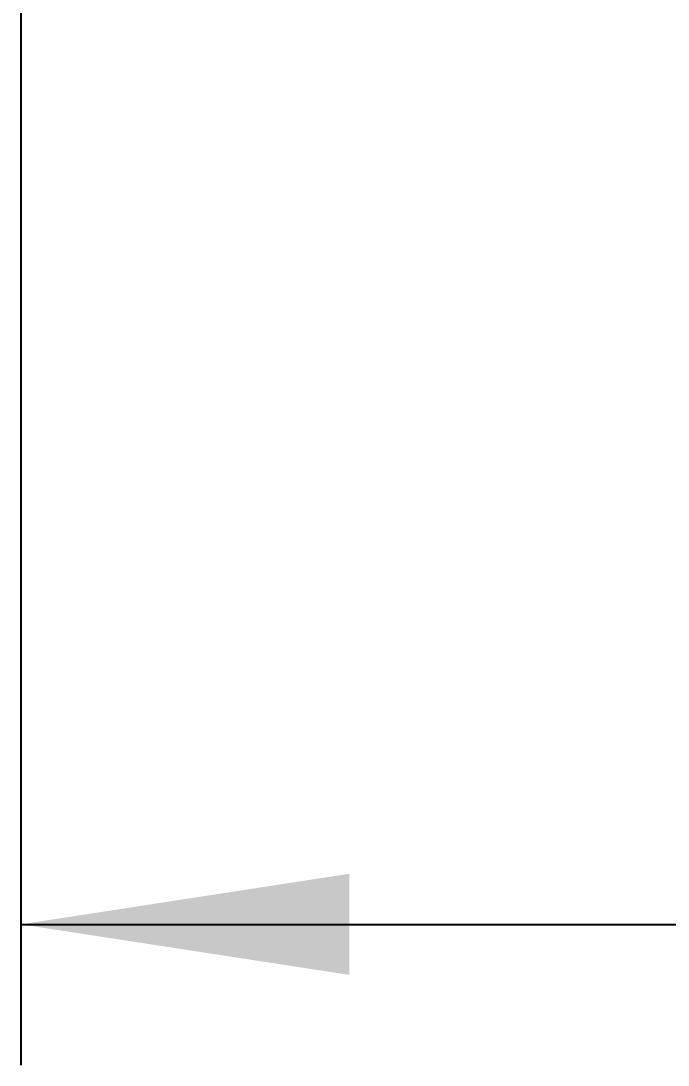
# Model space of a CAD drawing. Header units: millimetres. Extents: x -280 to 408, y 33 to 269.
# Drawn here: x 214.96 to 221.86, y 85.51 to 96.64 of the extents above; entities that cross this region are included whole.
import ezdxf

# ---------------------------------------------------------------- set-up
doc = ezdxf.new("R2010")
doc.units = ezdxf.units.MM
doc.layers.add('FORMAT', color=7, linetype='Continuous')
doc.styles.add('SLDTEXTSTYLE0', font='TXT', dxfattribs={"width": 0.605})
doc.dimstyles.new('SLDDIMSTYLE1', dxfattribs={"dimtxt": 3.5, "dimasz": 3.5, "dimexe": 0, "dimexo": 0.0625, "dimgap": 0.875, "dimtad": 1, "dimtoh": 1, "dimlfac": 10, "dimrnd": 1e-09, "dimzin": 12, "dimdsep": 46, "dimtxsty": 'SLDTEXTSTYLE0', "dimsah": 1, "dimcen": 0.09, "dimadec": 0, "dimazin": 0, "dimtfac": 1, "dimtdec": 3, "dimtofl": 0, "dimtmove": 0, "dimatfit": 3, "dimfxl": 1, "dimfrac": 2, "dimtolj": 1, "dimtzin": 12, "dimarcsym": 0})

# ---------------------------------------------------------------- blocks, each defined once
blk = doc.blocks.new('*D16')
at = {"layer": 'FORMAT', "color": 7, "transparency": 16777216}
for p, q in [((249.964, 144.314), (249.964, 85.514)), ((214.964, 96.951), (214.964, 85.514)), ((214.964, 87.014), (249.964, 87.014))]:
    blk.add_line(p, q, dxfattribs=at)
for points in [[(214.964, 87.014), (218.464, 86.476), (218.464, 87.553)], [(249.964, 87.014), (246.464, 87.553), (246.464, 86.476)]]:
    blk.add_solid(points, dxfattribs=at)
at = {"layer": 'FORMAT', "color": 7, "transparency": 16777216, "insert": (228.454, 91.526), "char_height": 3.5, "attachment_point": 1, "style": 'SLDTEXTSTYLE0'}
blk.add_mtext('350', dxfattribs=at)

msp = doc.modelspace()

# ---------------------------------------------------------------- dimensions: what is measured, and where the dimension line sits
at = {"layer": 'FORMAT', "color": 7}
dim = msp.add_linear_dim(base=(249.964, 87.0144), p1=(214.964, 96.951), p2=(249.964, 144.3144), dimstyle='SLDDIMSTYLE1', dxfattribs=at)
dim.commit()
dim.dimension.update_dxf_attribs({"geometry": '*D16', "text_midpoint": (232.464, 87.0144), "dimtype": 160})

doc.saveas('drawing.dxf')
